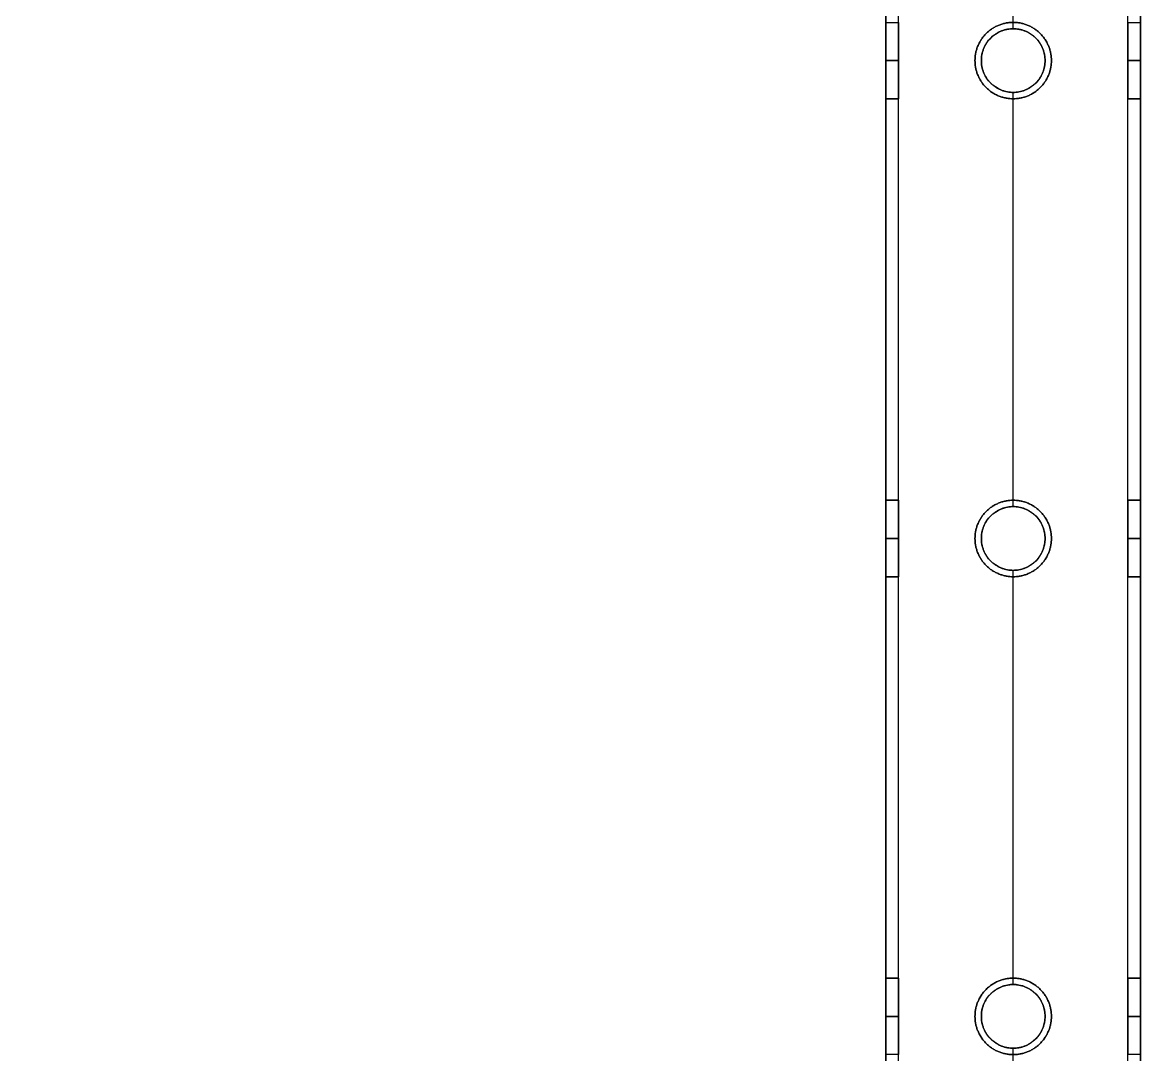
# Model space of a CAD drawing. Header units: millimetres. Extents: x -5956 to -4640, y -5088 to -3772.
# Drawn here: x -4815.6 to -4640.1, y -4098.4 to -3936.4 of the extents above; entities that cross this region are included whole.
import ezdxf

# ---------------------------------------------------------------- set-up
doc = ezdxf.new("R2010")
doc.units = ezdxf.units.MM
doc.header["$MEASUREMENT"] = 0
doc.layers.add('staal', color=5, linetype='Continuous', true_color=0x0000ff)

msp = doc.modelspace()

# ---------------------------------------------------------------- linework, layer by layer
at = {"layer": 'staal'}
for p, q in [((-4680.11, -3936.39, 1641.01), (-4678.11, -3936.39, 1641.01)), ((-4642.11, -3936.39, 1641.01), (-4640.11, -3936.39, 1641.01)), ((-4660.11, -3937.39, 1659.01), (-4660.11, -3937.39, 1661.01)), ((-4660.11, -3937.39, 1621.01), (-4660.11, -3937.39, 1623.01)), ((-4680.11, -3942.39, 1635.01), (-4678.11, -3942.39, 1635.01)), ((-4680.11, -3942.39, 1647.01), (-4678.11, -3942.39, 1647.01)), ((-4678.11, -3942.39, -410.81), (-4680.11, -3942.39, -410.81)), ((-4678.11, -3942.39, -398.81), (-4680.11, -3942.39, -398.81)), ((-4666.11, -3942.39, -386.81), (-4666.11, -3942.39, -384.81)), ((-4666.11, -3942.39, -424.81), (-4666.11, -3942.39, -422.81)), ((-4665.11, -3942.39, 1621.01), (-4665.11, -3942.39, 1623.01)), ((-4665.11, -3942.39, 1659.01), (-4665.11, -3942.39, 1661.01)), ((-4655.11, -3942.39, 1659.01), (-4655.11, -3942.39, 1661.01)), ((-4655.11, -3942.39, 1621.01), (-4655.11, -3942.39, 1623.01)), ((-4654.11, -3942.39, -386.81), (-4654.11, -3942.39, -384.81)), ((-4654.11, -3942.39, -424.81), (-4654.11, -3942.39, -422.81)), ((-4642.11, -3942.39, 1635.01), (-4640.11, -3942.39, 1635.01)), ((-4642.11, -3942.39, 1647.01), (-4640.11, -3942.39, 1647.01)), ((-4640.11, -3942.39, -410.81), (-4642.11, -3942.39, -410.81)), ((-4640.11, -3942.39, -398.81), (-4642.11, -3942.39, -398.81)), ((-4680.11, -3948.39, 1641.01), (-4678.11, -3948.39, 1641.01)), ((-4678.11, -3948.39, -404.81), (-4680.11, -3948.39, -404.81)), ((-4660.11, -3947.39, 1659.01), (-4660.11, -3947.39, 1661.01)), ((-4660.11, -3947.39, 1621.01), (-4660.11, -3947.39, 1623.01)), ((-4660.11, -3948.39, -386.81), (-4660.11, -3948.39, -384.81)), ((-4660.11, -3948.39, -424.81), (-4660.11, -3948.39, -422.81)), ((-4642.11, -3948.39, 1641.01), (-4640.11, -3948.39, 1641.01)), ((-4640.11, -3948.39, -404.81), (-4642.11, -3948.39, -404.81)), ((-4680.11, -4011.39, 1641.01), (-4678.11, -4011.39, 1641.01)), ((-4678.11, -4011.39, -404.81), (-4680.11, -4011.39, -404.81)), ((-4660.11, -4011.39, -386.81), (-4660.11, -4011.39, -384.81)), ((-4660.11, -4011.39, -424.81), (-4660.11, -4011.39, -422.81)), ((-4642.11, -4011.39, 1641.01), (-4640.11, -4011.39, 1641.01)), ((-4640.11, -4011.39, -404.81), (-4642.11, -4011.39, -404.81)), ((-4660.11, -4012.39, 1659.01), (-4660.11, -4012.39, 1661.01)), ((-4660.11, -4012.39, 1621.01), (-4660.11, -4012.39, 1623.01)), ((-4680.11, -4017.39, 1635.01), (-4678.11, -4017.39, 1635.01)), ((-4680.11, -4017.39, 1647.01), (-4678.11, -4017.39, 1647.01)), ((-4678.11, -4017.39, -410.81), (-4680.11, -4017.39, -410.81)), ((-4678.11, -4017.39, -398.81), (-4680.11, -4017.39, -398.81)), ((-4666.11, -4017.39, -386.81), (-4666.11, -4017.39, -384.81)), ((-4666.11, -4017.39, -424.81), (-4666.11, -4017.39, -422.81)), ((-4665.11, -4017.39, 1621.01), (-4665.11, -4017.39, 1623.01)), ((-4665.11, -4017.39, 1659.01), (-4665.11, -4017.39, 1661.01)), ((-4655.11, -4017.39, 1659.01), (-4655.11, -4017.39, 1661.01)), ((-4655.11, -4017.39, 1621.01), (-4655.11, -4017.39, 1623.01)), ((-4654.11, -4017.39, -386.81), (-4654.11, -4017.39, -384.81)), ((-4654.11, -4017.39, -424.81), (-4654.11, -4017.39, -422.81)), ((-4642.11, -4017.39, 1635.01), (-4640.11, -4017.39, 1635.01)), ((-4642.11, -4017.39, 1647.01), (-4640.11, -4017.39, 1647.01)), ((-4640.11, -4017.39, -410.81), (-4642.11, -4017.39, -410.81)), ((-4640.11, -4017.39, -398.81), (-4642.11, -4017.39, -398.81)), ((-4660.11, -4022.39, 1659.01), (-4660.11, -4022.39, 1661.01)), ((-4660.11, -4022.39, 1621.01), (-4660.11, -4022.39, 1623.01)), ((-4680.11, -4023.39, 1641.01), (-4678.11, -4023.39, 1641.01)), ((-4678.11, -4023.39, -404.81), (-4680.11, -4023.39, -404.81)), ((-4660.11, -4023.39, -386.81), (-4660.11, -4023.39, -384.81)), ((-4660.11, -4023.39, -424.81), (-4660.11, -4023.39, -422.81)), ((-4642.11, -4023.39, 1641.01), (-4640.11, -4023.39, 1641.01)), ((-4640.11, -4023.39, -404.81), (-4642.11, -4023.39, -404.81)), ((-4680.11, -4086.39, 1641.01), (-4678.11, -4086.39, 1641.01)), ((-4678.11, -4086.39, -404.81), (-4680.11, -4086.39, -404.81)), ((-4660.11, -4086.39, -386.81), (-4660.11, -4086.39, -384.81)), ((-4660.11, -4086.39, -424.81), (-4660.11, -4086.39, -422.81)), ((-4660.11, -4087.39, 1659.01), (-4660.11, -4087.39, 1661.01)), ((-4660.11, -4087.39, 1621.01), (-4660.11, -4087.39, 1623.01)), ((-4642.11, -4086.39, 1641.01), (-4640.11, -4086.39, 1641.01)), ((-4640.11, -4086.39, -404.81), (-4642.11, -4086.39, -404.81)), ((-4680.11, -4092.39, 1635.01), (-4678.11, -4092.39, 1635.01)), ((-4680.11, -4092.39, 1647.01), (-4678.11, -4092.39, 1647.01)), ((-4678.11, -4092.39, -410.81), (-4680.11, -4092.39, -410.81)), ((-4678.11, -4092.39, -398.81), (-4680.11, -4092.39, -398.81)), ((-4666.11, -4092.39, -386.81), (-4666.11, -4092.39, -384.81)), ((-4666.11, -4092.39, -424.81), (-4666.11, -4092.39, -422.81)), ((-4665.11, -4092.39, 1621.01), (-4665.11, -4092.39, 1623.01)), ((-4665.11, -4092.39, 1659.01), (-4665.11, -4092.39, 1661.01)), ((-4655.11, -4092.39, 1659.01), (-4655.11, -4092.39, 1661.01)), ((-4655.11, -4092.39, 1621.01), (-4655.11, -4092.39, 1623.01)), ((-4654.11, -4092.39, -386.81), (-4654.11, -4092.39, -384.81)), ((-4654.11, -4092.39, -424.81), (-4654.11, -4092.39, -422.81)), ((-4642.11, -4092.39, 1635.01), (-4640.11, -4092.39, 1635.01)), ((-4642.11, -4092.39, 1647.01), (-4640.11, -4092.39, 1647.01)), ((-4640.11, -4092.39, -410.81), (-4642.11, -4092.39, -410.81)), ((-4640.11, -4092.39, -398.81), (-4642.11, -4092.39, -398.81)), ((-4660.11, -4097.39, 1659.01), (-4660.11, -4097.39, 1661.01)), ((-4660.11, -4097.39, 1621.01), (-4660.11, -4097.39, 1623.01)), ((-4678.11, -4098.39, -404.81), (-4680.11, -4098.39, -404.81)), ((-4660.11, -4098.39, -386.81), (-4660.11, -4098.39, -384.81)), ((-4660.11, -4098.39, -424.81), (-4660.11, -4098.39, -422.81)), ((-4640.11, -4098.39, -404.81), (-4642.11, -4098.39, -404.81))]:
    msp.add_line(p, q, dxfattribs=at)
for points in [[(-4640.11, -5087.89), (-5956.11, -5087.89), (-5956.11, -3771.89), (-4640.11, -3771.89)], [(-4680.11, -5047.89), (-5916.11, -5047.89), (-5916.11, -3811.89), (-4680.11, -3811.89)]]:
    msp.add_lwpolyline(points, close=True, dxfattribs=at)
for centre in [(-4660.11, -3942.39, 1621.01), (-4660.11, -3942.39, 1660.01), (-4660.11, -3942.39, 1622.01), (-4660.11, -4017.39, 1621.01), (-4660.11, -4017.39, 1660.01), (-4660.11, -4017.39, 1622.01), (-4660.11, -4092.39, 1621.01), (-4660.11, -4092.39, 1660.01), (-4660.11, -4092.39, 1622.01)]:
    msp.add_circle(centre, 5, dxfattribs=at)
for points in [[(-4640.11, -5087.89, 1621.01), (-4640.11, -4429.89, 1621.01), (-4640.11, -3771.89, 1621.01)], [(-4640.11, -5087.89, 1661.01), (-4640.11, -4429.89, 1661.01), (-4640.11, -3771.89, 1661.01)], [(-4640.11, -5087.89, -424.81), (-4640.11, -4429.89, -424.81), (-4640.11, -3771.89, -424.81)], [(-4640.11, -5087.89, -384.81), (-4640.11, -4429.89, -384.81), (-4640.11, -3771.89, -384.81)], [(-4642.11, -5085.89, 1659.01), (-4642.11, -4429.89, 1659.01), (-4642.11, -3773.89, 1659.01)], [(-4642.11, -5085.89, 1623.01), (-4642.11, -4429.89, 1623.01), (-4642.11, -3773.89, 1623.01)], [(-4642.11, -5085.89, -386.81), (-4642.11, -4429.89, -386.81), (-4642.11, -3773.89, -386.81)], [(-4642.11, -5085.89, -422.81), (-4642.11, -4429.89, -422.81), (-4642.11, -3773.89, -422.81)], [(-4678.11, -5049.89, 1659.01), (-4678.11, -4429.89, 1659.01), (-4678.11, -3809.89, 1659.01)], [(-4678.11, -5049.89, 1623.01), (-4678.11, -4429.89, 1623.01), (-4678.11, -3809.89, 1623.01)], [(-4678.11, -5049.89, -386.81), (-4678.11, -4429.89, -386.81), (-4678.11, -3809.89, -386.81)], [(-4678.11, -5049.89, -422.81), (-4678.11, -4429.89, -422.81), (-4678.11, -3809.89, -422.81)], [(-4680.11, -5047.89, 1621.01), (-4680.11, -4429.89, 1621.01), (-4680.11, -3811.89, 1621.01)], [(-4680.11, -5047.89, 1661.01), (-4680.11, -4429.89, 1661.01), (-4680.11, -3811.89, 1661.01)], [(-4680.11, -5047.89, -424.81), (-4680.11, -4429.89, -424.81), (-4680.11, -3811.89, -424.81)], [(-4680.11, -5047.89, -384.81), (-4680.11, -4429.89, -384.81), (-4680.11, -3811.89, -384.81)], [(-4660.11, -3937.39, 1661.01), (-4660.11, -3904.89, 1661.01), (-4660.11, -3872.39, 1661.01)], [(-4660.11, -3937.39, 1659.01), (-4660.11, -3904.89, 1659.01), (-4660.11, -3872.39, 1659.01)], [(-4660.11, -3937.39, 1623.01), (-4660.11, -3904.89, 1623.01), (-4660.11, -3872.39, 1623.01)], [(-4660.11, -3937.39, 1621.01), (-4660.11, -3904.89, 1621.01), (-4660.11, -3872.39, 1621.01)], [(-4680.11, -3936.39, 1641.01), (-4680.11, -3904.89, 1641.01), (-4680.11, -3873.39, 1641.01)], [(-4678.11, -3936.39, 1641.01), (-4678.11, -3904.89, 1641.01), (-4678.11, -3873.39, 1641.01)], [(-4642.11, -3936.39, 1641.01), (-4642.11, -3904.89, 1641.01), (-4642.11, -3873.39, 1641.01)], [(-4640.11, -3936.39, 1641.01), (-4640.11, -3904.89, 1641.01), (-4640.11, -3873.39, 1641.01)], [(-4680.11, -4011.39, 1641.01), (-4680.11, -3979.89, 1641.01), (-4680.11, -3948.39, 1641.01)], [(-4680.11, -4011.39, -404.81), (-4680.11, -3979.89, -404.81), (-4680.11, -3948.39, -404.81)], [(-4678.11, -4011.39, 1641.01), (-4678.11, -3979.89, 1641.01), (-4678.11, -3948.39, 1641.01)], [(-4678.11, -4011.39, -404.81), (-4678.11, -3979.89, -404.81), (-4678.11, -3948.39, -404.81)], [(-4660.11, -4012.39, 1661.01), (-4660.11, -3979.89, 1661.01), (-4660.11, -3947.39, 1661.01)], [(-4660.11, -4012.39, 1659.01), (-4660.11, -3979.89, 1659.01), (-4660.11, -3947.39, 1659.01)], [(-4660.11, -4012.39, 1623.01), (-4660.11, -3979.89, 1623.01), (-4660.11, -3947.39, 1623.01)], [(-4660.11, -4012.39, 1621.01), (-4660.11, -3979.89, 1621.01), (-4660.11, -3947.39, 1621.01)], [(-4660.11, -4011.39, -384.81), (-4660.11, -3979.89, -384.81), (-4660.11, -3948.39, -384.81)], [(-4660.11, -4011.39, -386.81), (-4660.11, -3979.89, -386.81), (-4660.11, -3948.39, -386.81)], [(-4660.11, -4011.39, -422.81), (-4660.11, -3979.89, -422.81), (-4660.11, -3948.39, -422.81)], [(-4660.11, -4011.39, -424.81), (-4660.11, -3979.89, -424.81), (-4660.11, -3948.39, -424.81)], [(-4642.11, -4011.39, 1641.01), (-4642.11, -3979.89, 1641.01), (-4642.11, -3948.39, 1641.01)], [(-4642.11, -4011.39, -404.81), (-4642.11, -3979.89, -404.81), (-4642.11, -3948.39, -404.81)], [(-4640.11, -4011.39, 1641.01), (-4640.11, -3979.89, 1641.01), (-4640.11, -3948.39, 1641.01)], [(-4640.11, -4011.39, -404.81), (-4640.11, -3979.89, -404.81), (-4640.11, -3948.39, -404.81)], [(-4660.11, -4087.39, 1661.01), (-4660.11, -4054.89, 1661.01), (-4660.11, -4022.39, 1661.01)], [(-4660.11, -4087.39, 1659.01), (-4660.11, -4054.89, 1659.01), (-4660.11, -4022.39, 1659.01)], [(-4660.11, -4087.39, 1623.01), (-4660.11, -4054.89, 1623.01), (-4660.11, -4022.39, 1623.01)], [(-4660.11, -4087.39, 1621.01), (-4660.11, -4054.89, 1621.01), (-4660.11, -4022.39, 1621.01)], [(-4680.11, -4086.39, 1641.01), (-4680.11, -4054.89, 1641.01), (-4680.11, -4023.39, 1641.01)], [(-4680.11, -4086.39, -404.81), (-4680.11, -4054.89, -404.81), (-4680.11, -4023.39, -404.81)], [(-4678.11, -4086.39, 1641.01), (-4678.11, -4054.89, 1641.01), (-4678.11, -4023.39, 1641.01)], [(-4678.11, -4086.39, -404.81), (-4678.11, -4054.89, -404.81), (-4678.11, -4023.39, -404.81)], [(-4660.11, -4086.39, -384.81), (-4660.11, -4054.89, -384.81), (-4660.11, -4023.39, -384.81)], [(-4660.11, -4086.39, -386.81), (-4660.11, -4054.89, -386.81), (-4660.11, -4023.39, -386.81)], [(-4660.11, -4086.39, -422.81), (-4660.11, -4054.89, -422.81), (-4660.11, -4023.39, -422.81)], [(-4660.11, -4086.39, -424.81), (-4660.11, -4054.89, -424.81), (-4660.11, -4023.39, -424.81)], [(-4642.11, -4086.39, 1641.01), (-4642.11, -4054.89, 1641.01), (-4642.11, -4023.39, 1641.01)], [(-4642.11, -4086.39, -404.81), (-4642.11, -4054.89, -404.81), (-4642.11, -4023.39, -404.81)], [(-4640.11, -4086.39, 1641.01), (-4640.11, -4054.89, 1641.01), (-4640.11, -4023.39, 1641.01)], [(-4640.11, -4086.39, -404.81), (-4640.11, -4054.89, -404.81), (-4640.11, -4023.39, -404.81)], [(-4660.11, -4162.39, 1661.01), (-4660.11, -4129.89, 1661.01), (-4660.11, -4097.39, 1661.01)], [(-4660.11, -4162.39, 1659.01), (-4660.11, -4129.89, 1659.01), (-4660.11, -4097.39, 1659.01)], [(-4660.11, -4162.39, 1623.01), (-4660.11, -4129.89, 1623.01), (-4660.11, -4097.39, 1623.01)], [(-4660.11, -4162.39, 1621.01), (-4660.11, -4129.89, 1621.01), (-4660.11, -4097.39, 1621.01)], [(-4680.11, -4161.39, -404.81), (-4680.11, -4129.89, -404.81), (-4680.11, -4098.39, -404.81)], [(-4678.11, -4161.39, -404.81), (-4678.11, -4129.89, -404.81), (-4678.11, -4098.39, -404.81)], [(-4660.11, -4161.39, -384.81), (-4660.11, -4129.89, -384.81), (-4660.11, -4098.39, -384.81)], [(-4660.11, -4161.39, -386.81), (-4660.11, -4129.89, -386.81), (-4660.11, -4098.39, -386.81)], [(-4660.11, -4161.39, -422.81), (-4660.11, -4129.89, -422.81), (-4660.11, -4098.39, -422.81)], [(-4660.11, -4161.39, -424.81), (-4660.11, -4129.89, -424.81), (-4660.11, -4098.39, -424.81)], [(-4642.11, -4161.39, -404.81), (-4642.11, -4129.89, -404.81), (-4642.11, -4098.39, -404.81)], [(-4640.11, -4161.39, -404.81), (-4640.11, -4129.89, -404.81), (-4640.11, -4098.39, -404.81)]]:
    msp.add_open_spline(points, degree=2, dxfattribs=at)
for points, knots in [([(-4680.11, -3942.39, 1635.01), (-4680.11, -3936.39, 1635.01), (-4680.11, -3936.39, 1641.01), (-4680.11, -3936.39, 1647.01), (-4680.11, -3942.39, 1647.01), (-4680.11, -3948.39, 1647.01), (-4680.11, -3948.39, 1641.01), (-4680.11, -3948.39, 1635.01), (-4680.11, -3942.39, 1635.01)], [-31.415927, -31.415927, -31.415927, -23.561945, -23.561945, -15.707963, -15.707963, -7.853982, -7.853982, 0, 0, 0]), ([(-4680.11, -3942.39, -410.81), (-4680.11, -3936.39, -410.81), (-4680.11, -3936.39, -404.81), (-4680.11, -3936.39, -398.81), (-4680.11, -3942.39, -398.81), (-4680.11, -3948.39, -398.81), (-4680.11, -3948.39, -404.81), (-4680.11, -3948.39, -410.81), (-4680.11, -3942.39, -410.81)], [-31.415927, -31.415927, -31.415927, -23.561945, -23.561945, -15.707963, -15.707963, -7.853982, -7.853982, 0, 0, 0]), ([(-4678.11, -3942.39, 1635.01), (-4678.11, -3948.39, 1635.01), (-4678.11, -3948.39, 1641.01), (-4678.11, -3948.39, 1647.01), (-4678.11, -3942.39, 1647.01), (-4678.11, -3936.39, 1647.01), (-4678.11, -3936.39, 1641.01), (-4678.11, -3936.39, 1635.01), (-4678.11, -3942.39, 1635.01)], [0, 0, 0, 7.853982, 7.853982, 15.707963, 15.707963, 23.561945, 23.561945, 31.415927, 31.415927, 31.415927]), ([(-4678.11, -3942.39, -410.81), (-4678.11, -3948.39, -410.81), (-4678.11, -3948.39, -404.81), (-4678.11, -3948.39, -398.81), (-4678.11, -3942.39, -398.81), (-4678.11, -3936.39, -398.81), (-4678.11, -3936.39, -404.81), (-4678.11, -3936.39, -410.81), (-4678.11, -3942.39, -410.81)], [0, 0, 0, 7.853982, 7.853982, 15.707963, 15.707963, 23.561945, 23.561945, 31.415927, 31.415927, 31.415927]), ([(-4666.11, -3942.39, -384.81), (-4666.11, -3936.39, -384.81), (-4660.11, -3936.39, -384.81), (-4654.11, -3936.39, -384.81), (-4654.11, -3942.39, -384.81), (-4654.11, -3948.39, -384.81), (-4660.11, -3948.39, -384.81), (-4666.11, -3948.39, -384.81), (-4666.11, -3942.39, -384.81)], [-31.415927, -31.415927, -31.415927, -23.561945, -23.561945, -15.707963, -15.707963, -7.853982, -7.853982, 0, 0, 0]), ([(-4666.11, -3942.39, -386.81), (-4666.11, -3948.39, -386.81), (-4660.11, -3948.39, -386.81), (-4654.11, -3948.39, -386.81), (-4654.11, -3942.39, -386.81), (-4654.11, -3936.39, -386.81), (-4660.11, -3936.39, -386.81), (-4666.11, -3936.39, -386.81), (-4666.11, -3942.39, -386.81)], [0, 0, 0, 7.853982, 7.853982, 15.707963, 15.707963, 23.561945, 23.561945, 31.415927, 31.415927, 31.415927]), ([(-4666.11, -3942.39, -422.81), (-4666.11, -3936.39, -422.81), (-4660.11, -3936.39, -422.81), (-4654.11, -3936.39, -422.81), (-4654.11, -3942.39, -422.81), (-4654.11, -3948.39, -422.81), (-4660.11, -3948.39, -422.81), (-4666.11, -3948.39, -422.81), (-4666.11, -3942.39, -422.81)], [-31.415927, -31.415927, -31.415927, -23.561945, -23.561945, -15.707963, -15.707963, -7.853982, -7.853982, 0, 0, 0]), ([(-4666.11, -3942.39, -424.81), (-4666.11, -3948.39, -424.81), (-4660.11, -3948.39, -424.81), (-4654.11, -3948.39, -424.81), (-4654.11, -3942.39, -424.81), (-4654.11, -3936.39, -424.81), (-4660.11, -3936.39, -424.81), (-4666.11, -3936.39, -424.81), (-4666.11, -3942.39, -424.81)], [0, 0, 0, 7.853982, 7.853982, 15.707963, 15.707963, 23.561945, 23.561945, 31.415927, 31.415927, 31.415927]), ([(-4642.11, -3942.39, 1635.01), (-4642.11, -3936.39, 1635.01), (-4642.11, -3936.39, 1641.01), (-4642.11, -3936.39, 1647.01), (-4642.11, -3942.39, 1647.01), (-4642.11, -3948.39, 1647.01), (-4642.11, -3948.39, 1641.01), (-4642.11, -3948.39, 1635.01), (-4642.11, -3942.39, 1635.01)], [-31.415927, -31.415927, -31.415927, -23.561945, -23.561945, -15.707963, -15.707963, -7.853982, -7.853982, 0, 0, 0]), ([(-4642.11, -3942.39, -410.81), (-4642.11, -3936.39, -410.81), (-4642.11, -3936.39, -404.81), (-4642.11, -3936.39, -398.81), (-4642.11, -3942.39, -398.81), (-4642.11, -3948.39, -398.81), (-4642.11, -3948.39, -404.81), (-4642.11, -3948.39, -410.81), (-4642.11, -3942.39, -410.81)], [-31.415927, -31.415927, -31.415927, -23.561945, -23.561945, -15.707963, -15.707963, -7.853982, -7.853982, 0, 0, 0]), ([(-4640.11, -3942.39, 1635.01), (-4640.11, -3948.39, 1635.01), (-4640.11, -3948.39, 1641.01), (-4640.11, -3948.39, 1647.01), (-4640.11, -3942.39, 1647.01), (-4640.11, -3936.39, 1647.01), (-4640.11, -3936.39, 1641.01), (-4640.11, -3936.39, 1635.01), (-4640.11, -3942.39, 1635.01)], [0, 0, 0, 7.853982, 7.853982, 15.707963, 15.707963, 23.561945, 23.561945, 31.415927, 31.415927, 31.415927]), ([(-4640.11, -3942.39, -410.81), (-4640.11, -3948.39, -410.81), (-4640.11, -3948.39, -404.81), (-4640.11, -3948.39, -398.81), (-4640.11, -3942.39, -398.81), (-4640.11, -3936.39, -398.81), (-4640.11, -3936.39, -404.81), (-4640.11, -3936.39, -410.81), (-4640.11, -3942.39, -410.81)], [0, 0, 0, 7.853982, 7.853982, 15.707963, 15.707963, 23.561945, 23.561945, 31.415927, 31.415927, 31.415927]), ([(-4665.11, -3942.39, 1661.01), (-4665.11, -3937.39, 1661.01), (-4660.11, -3937.39, 1661.01), (-4655.11, -3937.39, 1661.01), (-4655.11, -3942.39, 1661.01), (-4655.11, -3947.39, 1661.01), (-4660.11, -3947.39, 1661.01), (-4665.11, -3947.39, 1661.01), (-4665.11, -3942.39, 1661.01)], [-31.415927, -31.415927, -31.415927, -23.561945, -23.561945, -15.707963, -15.707963, -7.853982, -7.853982, 0, 0, 0]), ([(-4665.11, -3942.39, 1659.01), (-4665.11, -3947.39, 1659.01), (-4660.11, -3947.39, 1659.01), (-4655.11, -3947.39, 1659.01), (-4655.11, -3942.39, 1659.01), (-4655.11, -3937.39, 1659.01), (-4660.11, -3937.39, 1659.01), (-4665.11, -3937.39, 1659.01), (-4665.11, -3942.39, 1659.01)], [0, 0, 0, 7.853982, 7.853982, 15.707963, 15.707963, 23.561945, 23.561945, 31.415927, 31.415927, 31.415927]), ([(-4665.11, -3942.39, 1623.01), (-4665.11, -3937.39, 1623.01), (-4660.11, -3937.39, 1623.01), (-4655.11, -3937.39, 1623.01), (-4655.11, -3942.39, 1623.01), (-4655.11, -3947.39, 1623.01), (-4660.11, -3947.39, 1623.01), (-4665.11, -3947.39, 1623.01), (-4665.11, -3942.39, 1623.01)], [-31.415927, -31.415927, -31.415927, -23.561945, -23.561945, -15.707963, -15.707963, -7.853982, -7.853982, 0, 0, 0]), ([(-4680.11, -4017.39, 1635.01), (-4680.11, -4011.39, 1635.01), (-4680.11, -4011.39, 1641.01), (-4680.11, -4011.39, 1647.01), (-4680.11, -4017.39, 1647.01), (-4680.11, -4023.39, 1647.01), (-4680.11, -4023.39, 1641.01), (-4680.11, -4023.39, 1635.01), (-4680.11, -4017.39, 1635.01)], [-31.415927, -31.415927, -31.415927, -23.561945, -23.561945, -15.707963, -15.707963, -7.853982, -7.853982, 0, 0, 0]), ([(-4680.11, -4017.39, -410.81), (-4680.11, -4011.39, -410.81), (-4680.11, -4011.39, -404.81), (-4680.11, -4011.39, -398.81), (-4680.11, -4017.39, -398.81), (-4680.11, -4023.39, -398.81), (-4680.11, -4023.39, -404.81), (-4680.11, -4023.39, -410.81), (-4680.11, -4017.39, -410.81)], [-31.415927, -31.415927, -31.415927, -23.561945, -23.561945, -15.707963, -15.707963, -7.853982, -7.853982, 0, 0, 0]), ([(-4678.11, -4017.39, 1635.01), (-4678.11, -4023.39, 1635.01), (-4678.11, -4023.39, 1641.01), (-4678.11, -4023.39, 1647.01), (-4678.11, -4017.39, 1647.01), (-4678.11, -4011.39, 1647.01), (-4678.11, -4011.39, 1641.01), (-4678.11, -4011.39, 1635.01), (-4678.11, -4017.39, 1635.01)], [0, 0, 0, 7.853982, 7.853982, 15.707963, 15.707963, 23.561945, 23.561945, 31.415927, 31.415927, 31.415927]), ([(-4678.11, -4017.39, -410.81), (-4678.11, -4023.39, -410.81), (-4678.11, -4023.39, -404.81), (-4678.11, -4023.39, -398.81), (-4678.11, -4017.39, -398.81), (-4678.11, -4011.39, -398.81), (-4678.11, -4011.39, -404.81), (-4678.11, -4011.39, -410.81), (-4678.11, -4017.39, -410.81)], [0, 0, 0, 7.853982, 7.853982, 15.707963, 15.707963, 23.561945, 23.561945, 31.415927, 31.415927, 31.415927]), ([(-4666.11, -4017.39, -384.81), (-4666.11, -4011.39, -384.81), (-4660.11, -4011.39, -384.81), (-4654.11, -4011.39, -384.81), (-4654.11, -4017.39, -384.81), (-4654.11, -4023.39, -384.81), (-4660.11, -4023.39, -384.81), (-4666.11, -4023.39, -384.81), (-4666.11, -4017.39, -384.81)], [-31.415927, -31.415927, -31.415927, -23.561945, -23.561945, -15.707963, -15.707963, -7.853982, -7.853982, 0, 0, 0]), ([(-4666.11, -4017.39, -386.81), (-4666.11, -4023.39, -386.81), (-4660.11, -4023.39, -386.81), (-4654.11, -4023.39, -386.81), (-4654.11, -4017.39, -386.81), (-4654.11, -4011.39, -386.81), (-4660.11, -4011.39, -386.81), (-4666.11, -4011.39, -386.81), (-4666.11, -4017.39, -386.81)], [0, 0, 0, 7.853982, 7.853982, 15.707963, 15.707963, 23.561945, 23.561945, 31.415927, 31.415927, 31.415927]), ([(-4666.11, -4017.39, -422.81), (-4666.11, -4011.39, -422.81), (-4660.11, -4011.39, -422.81), (-4654.11, -4011.39, -422.81), (-4654.11, -4017.39, -422.81), (-4654.11, -4023.39, -422.81), (-4660.11, -4023.39, -422.81), (-4666.11, -4023.39, -422.81), (-4666.11, -4017.39, -422.81)], [-31.415927, -31.415927, -31.415927, -23.561945, -23.561945, -15.707963, -15.707963, -7.853982, -7.853982, 0, 0, 0]), ([(-4666.11, -4017.39, -424.81), (-4666.11, -4023.39, -424.81), (-4660.11, -4023.39, -424.81), (-4654.11, -4023.39, -424.81), (-4654.11, -4017.39, -424.81), (-4654.11, -4011.39, -424.81), (-4660.11, -4011.39, -424.81), (-4666.11, -4011.39, -424.81), (-4666.11, -4017.39, -424.81)], [0, 0, 0, 7.853982, 7.853982, 15.707963, 15.707963, 23.561945, 23.561945, 31.415927, 31.415927, 31.415927]), ([(-4642.11, -4017.39, 1635.01), (-4642.11, -4011.39, 1635.01), (-4642.11, -4011.39, 1641.01), (-4642.11, -4011.39, 1647.01), (-4642.11, -4017.39, 1647.01), (-4642.11, -4023.39, 1647.01), (-4642.11, -4023.39, 1641.01), (-4642.11, -4023.39, 1635.01), (-4642.11, -4017.39, 1635.01)], [-31.415927, -31.415927, -31.415927, -23.561945, -23.561945, -15.707963, -15.707963, -7.853982, -7.853982, 0, 0, 0]), ([(-4642.11, -4017.39, -410.81), (-4642.11, -4011.39, -410.81), (-4642.11, -4011.39, -404.81), (-4642.11, -4011.39, -398.81), (-4642.11, -4017.39, -398.81), (-4642.11, -4023.39, -398.81), (-4642.11, -4023.39, -404.81), (-4642.11, -4023.39, -410.81), (-4642.11, -4017.39, -410.81)], [-31.415927, -31.415927, -31.415927, -23.561945, -23.561945, -15.707963, -15.707963, -7.853982, -7.853982, 0, 0, 0]), ([(-4640.11, -4017.39, 1635.01), (-4640.11, -4023.39, 1635.01), (-4640.11, -4023.39, 1641.01), (-4640.11, -4023.39, 1647.01), (-4640.11, -4017.39, 1647.01), (-4640.11, -4011.39, 1647.01), (-4640.11, -4011.39, 1641.01), (-4640.11, -4011.39, 1635.01), (-4640.11, -4017.39, 1635.01)], [0, 0, 0, 7.853982, 7.853982, 15.707963, 15.707963, 23.561945, 23.561945, 31.415927, 31.415927, 31.415927]), ([(-4640.11, -4017.39, -410.81), (-4640.11, -4023.39, -410.81), (-4640.11, -4023.39, -404.81), (-4640.11, -4023.39, -398.81), (-4640.11, -4017.39, -398.81), (-4640.11, -4011.39, -398.81), (-4640.11, -4011.39, -404.81), (-4640.11, -4011.39, -410.81), (-4640.11, -4017.39, -410.81)], [0, 0, 0, 7.853982, 7.853982, 15.707963, 15.707963, 23.561945, 23.561945, 31.415927, 31.415927, 31.415927]), ([(-4665.11, -4017.39, 1661.01), (-4665.11, -4012.39, 1661.01), (-4660.11, -4012.39, 1661.01), (-4655.11, -4012.39, 1661.01), (-4655.11, -4017.39, 1661.01), (-4655.11, -4022.39, 1661.01), (-4660.11, -4022.39, 1661.01), (-4665.11, -4022.39, 1661.01), (-4665.11, -4017.39, 1661.01)], [-31.415927, -31.415927, -31.415927, -23.561945, -23.561945, -15.707963, -15.707963, -7.853982, -7.853982, 0, 0, 0]), ([(-4665.11, -4017.39, 1659.01), (-4665.11, -4022.39, 1659.01), (-4660.11, -4022.39, 1659.01), (-4655.11, -4022.39, 1659.01), (-4655.11, -4017.39, 1659.01), (-4655.11, -4012.39, 1659.01), (-4660.11, -4012.39, 1659.01), (-4665.11, -4012.39, 1659.01), (-4665.11, -4017.39, 1659.01)], [0, 0, 0, 7.853982, 7.853982, 15.707963, 15.707963, 23.561945, 23.561945, 31.415927, 31.415927, 31.415927]), ([(-4665.11, -4017.39, 1623.01), (-4665.11, -4012.39, 1623.01), (-4660.11, -4012.39, 1623.01), (-4655.11, -4012.39, 1623.01), (-4655.11, -4017.39, 1623.01), (-4655.11, -4022.39, 1623.01), (-4660.11, -4022.39, 1623.01), (-4665.11, -4022.39, 1623.01), (-4665.11, -4017.39, 1623.01)], [-31.415927, -31.415927, -31.415927, -23.561945, -23.561945, -15.707963, -15.707963, -7.853982, -7.853982, 0, 0, 0]), ([(-4680.11, -4092.39, 1635.01), (-4680.11, -4086.39, 1635.01), (-4680.11, -4086.39, 1641.01), (-4680.11, -4086.39, 1647.01), (-4680.11, -4092.39, 1647.01), (-4680.11, -4098.39, 1647.01), (-4680.11, -4098.39, 1641.01), (-4680.11, -4098.39, 1635.01), (-4680.11, -4092.39, 1635.01)], [-31.415927, -31.415927, -31.415927, -23.561945, -23.561945, -15.707963, -15.707963, -7.853982, -7.853982, 0, 0, 0]), ([(-4680.11, -4092.39, -410.81), (-4680.11, -4086.39, -410.81), (-4680.11, -4086.39, -404.81), (-4680.11, -4086.39, -398.81), (-4680.11, -4092.39, -398.81), (-4680.11, -4098.39, -398.81), (-4680.11, -4098.39, -404.81), (-4680.11, -4098.39, -410.81), (-4680.11, -4092.39, -410.81)], [-31.415927, -31.415927, -31.415927, -23.561945, -23.561945, -15.707963, -15.707963, -7.853982, -7.853982, 0, 0, 0]), ([(-4678.11, -4092.39, 1635.01), (-4678.11, -4098.39, 1635.01), (-4678.11, -4098.39, 1641.01), (-4678.11, -4098.39, 1647.01), (-4678.11, -4092.39, 1647.01), (-4678.11, -4086.39, 1647.01), (-4678.11, -4086.39, 1641.01), (-4678.11, -4086.39, 1635.01), (-4678.11, -4092.39, 1635.01)], [0, 0, 0, 7.853982, 7.853982, 15.707963, 15.707963, 23.561945, 23.561945, 31.415927, 31.415927, 31.415927]), ([(-4678.11, -4092.39, -410.81), (-4678.11, -4098.39, -410.81), (-4678.11, -4098.39, -404.81), (-4678.11, -4098.39, -398.81), (-4678.11, -4092.39, -398.81), (-4678.11, -4086.39, -398.81), (-4678.11, -4086.39, -404.81), (-4678.11, -4086.39, -410.81), (-4678.11, -4092.39, -410.81)], [0, 0, 0, 7.853982, 7.853982, 15.707963, 15.707963, 23.561945, 23.561945, 31.415927, 31.415927, 31.415927]), ([(-4666.11, -4092.39, -384.81), (-4666.11, -4086.39, -384.81), (-4660.11, -4086.39, -384.81), (-4654.11, -4086.39, -384.81), (-4654.11, -4092.39, -384.81), (-4654.11, -4098.39, -384.81), (-4660.11, -4098.39, -384.81), (-4666.11, -4098.39, -384.81), (-4666.11, -4092.39, -384.81)], [-31.415927, -31.415927, -31.415927, -23.561945, -23.561945, -15.707963, -15.707963, -7.853982, -7.853982, 0, 0, 0]), ([(-4666.11, -4092.39, -386.81), (-4666.11, -4098.39, -386.81), (-4660.11, -4098.39, -386.81), (-4654.11, -4098.39, -386.81), (-4654.11, -4092.39, -386.81), (-4654.11, -4086.39, -386.81), (-4660.11, -4086.39, -386.81), (-4666.11, -4086.39, -386.81), (-4666.11, -4092.39, -386.81)], [0, 0, 0, 7.853982, 7.853982, 15.707963, 15.707963, 23.561945, 23.561945, 31.415927, 31.415927, 31.415927]), ([(-4666.11, -4092.39, -422.81), (-4666.11, -4086.39, -422.81), (-4660.11, -4086.39, -422.81), (-4654.11, -4086.39, -422.81), (-4654.11, -4092.39, -422.81), (-4654.11, -4098.39, -422.81), (-4660.11, -4098.39, -422.81), (-4666.11, -4098.39, -422.81), (-4666.11, -4092.39, -422.81)], [-31.415927, -31.415927, -31.415927, -23.561945, -23.561945, -15.707963, -15.707963, -7.853982, -7.853982, 0, 0, 0]), ([(-4666.11, -4092.39, -424.81), (-4666.11, -4098.39, -424.81), (-4660.11, -4098.39, -424.81), (-4654.11, -4098.39, -424.81), (-4654.11, -4092.39, -424.81), (-4654.11, -4086.39, -424.81), (-4660.11, -4086.39, -424.81), (-4666.11, -4086.39, -424.81), (-4666.11, -4092.39, -424.81)], [0, 0, 0, 7.853982, 7.853982, 15.707963, 15.707963, 23.561945, 23.561945, 31.415927, 31.415927, 31.415927]), ([(-4665.11, -4092.39, 1661.01), (-4665.11, -4087.39, 1661.01), (-4660.11, -4087.39, 1661.01), (-4655.11, -4087.39, 1661.01), (-4655.11, -4092.39, 1661.01), (-4655.11, -4097.39, 1661.01), (-4660.11, -4097.39, 1661.01), (-4665.11, -4097.39, 1661.01), (-4665.11, -4092.39, 1661.01)], [-31.415927, -31.415927, -31.415927, -23.561945, -23.561945, -15.707963, -15.707963, -7.853982, -7.853982, 0, 0, 0]), ([(-4665.11, -4092.39, 1659.01), (-4665.11, -4097.39, 1659.01), (-4660.11, -4097.39, 1659.01), (-4655.11, -4097.39, 1659.01), (-4655.11, -4092.39, 1659.01), (-4655.11, -4087.39, 1659.01), (-4660.11, -4087.39, 1659.01), (-4665.11, -4087.39, 1659.01), (-4665.11, -4092.39, 1659.01)], [0, 0, 0, 7.853982, 7.853982, 15.707963, 15.707963, 23.561945, 23.561945, 31.415927, 31.415927, 31.415927]), ([(-4665.11, -4092.39, 1623.01), (-4665.11, -4087.39, 1623.01), (-4660.11, -4087.39, 1623.01), (-4655.11, -4087.39, 1623.01), (-4655.11, -4092.39, 1623.01), (-4655.11, -4097.39, 1623.01), (-4660.11, -4097.39, 1623.01), (-4665.11, -4097.39, 1623.01), (-4665.11, -4092.39, 1623.01)], [-31.415927, -31.415927, -31.415927, -23.561945, -23.561945, -15.707963, -15.707963, -7.853982, -7.853982, 0, 0, 0]), ([(-4642.11, -4092.39, 1635.01), (-4642.11, -4086.39, 1635.01), (-4642.11, -4086.39, 1641.01), (-4642.11, -4086.39, 1647.01), (-4642.11, -4092.39, 1647.01), (-4642.11, -4098.39, 1647.01), (-4642.11, -4098.39, 1641.01), (-4642.11, -4098.39, 1635.01), (-4642.11, -4092.39, 1635.01)], [-31.415927, -31.415927, -31.415927, -23.561945, -23.561945, -15.707963, -15.707963, -7.853982, -7.853982, 0, 0, 0]), ([(-4642.11, -4092.39, -410.81), (-4642.11, -4086.39, -410.81), (-4642.11, -4086.39, -404.81), (-4642.11, -4086.39, -398.81), (-4642.11, -4092.39, -398.81), (-4642.11, -4098.39, -398.81), (-4642.11, -4098.39, -404.81), (-4642.11, -4098.39, -410.81), (-4642.11, -4092.39, -410.81)], [-31.415927, -31.415927, -31.415927, -23.561945, -23.561945, -15.707963, -15.707963, -7.853982, -7.853982, 0, 0, 0]), ([(-4640.11, -4092.39, 1635.01), (-4640.11, -4098.39, 1635.01), (-4640.11, -4098.39, 1641.01), (-4640.11, -4098.39, 1647.01), (-4640.11, -4092.39, 1647.01), (-4640.11, -4086.39, 1647.01), (-4640.11, -4086.39, 1641.01), (-4640.11, -4086.39, 1635.01), (-4640.11, -4092.39, 1635.01)], [0, 0, 0, 7.853982, 7.853982, 15.707963, 15.707963, 23.561945, 23.561945, 31.415927, 31.415927, 31.415927]), ([(-4640.11, -4092.39, -410.81), (-4640.11, -4098.39, -410.81), (-4640.11, -4098.39, -404.81), (-4640.11, -4098.39, -398.81), (-4640.11, -4092.39, -398.81), (-4640.11, -4086.39, -398.81), (-4640.11, -4086.39, -404.81), (-4640.11, -4086.39, -410.81), (-4640.11, -4092.39, -410.81)], [0, 0, 0, 7.853982, 7.853982, 15.707963, 15.707963, 23.561945, 23.561945, 31.415927, 31.415927, 31.415927])]:
    msp.add_rational_spline(points, [1, 0.707106781187, 1, 0.707106781187, 1, 0.707106781187, 1, 0.707106781187, 1], degree=2, knots=knots, dxfattribs=at)

doc.saveas('drawing.dxf')
